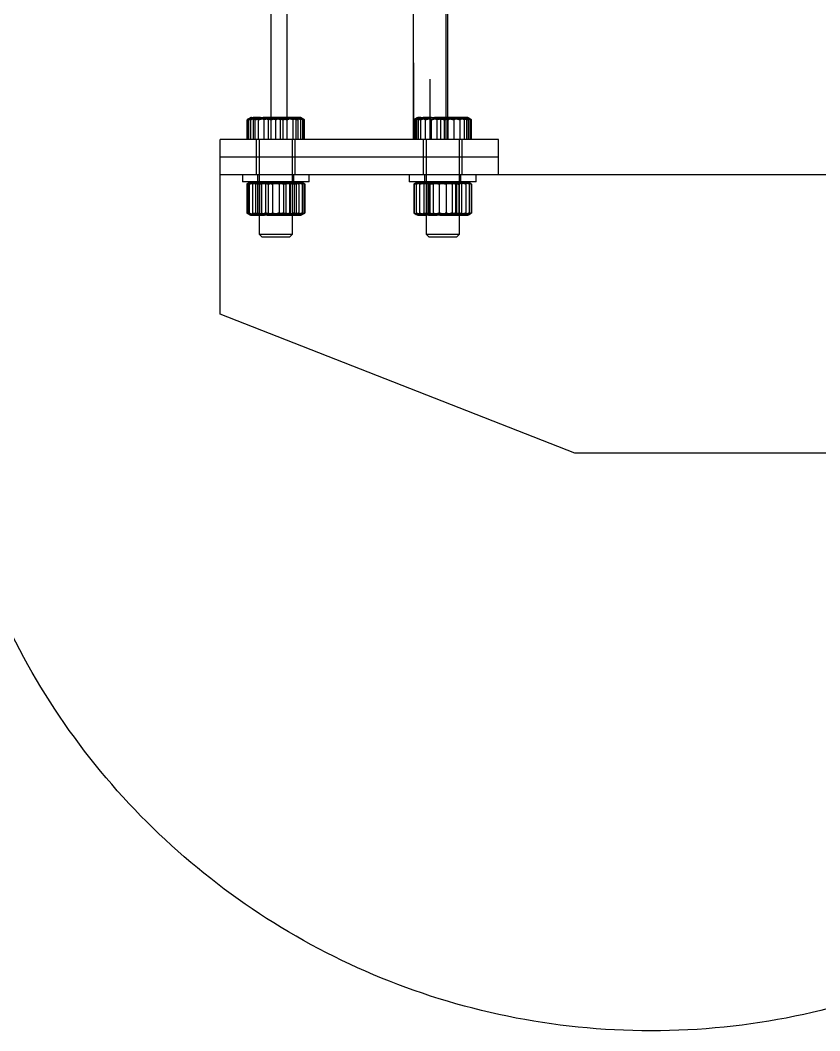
# Model space of a CAD drawing. Header units: metres. Extents: x 0 to 21025, y 0 to 14850.
# Drawn here: x 5629.7 to 5917, y 11378.7 to 11741.9 of the extents above; entities that cross this region are included whole.
import ezdxf

# ---------------------------------------------------------------- set-up
doc = ezdxf.new("R2010")
doc.units = ezdxf.units.M
doc.header["$LTSCALE"] = 25
doc.linetypes.add('HIDDEN2', pattern=[4.7625, 3.175, -1.5875])
doc.linetypes.add('PHANTOM', pattern=[63.5, 31.75, -6.35, 6.35, -6.35, 6.35, -6.35])
for name, color, linetype in [('SL4', 4, 'Continuous'), ('SRE', 2, 'PHANTOM'), ('ST1', 7, 'HIDDEN2')]:
    doc.layers.add(name, color=color, linetype=linetype)

msp = doc.modelspace()

# ---------------------------------------------------------------- linework, layer by layer
at = {"layer": 'SL4'}
for p, q in [((5719.777, 13042.681), (5719.777, 11706.981)), ((5783.277, 13042.681), (5783.277, 11706.981)), ((5711.205, 11699.031), (5711.205, 11706.177)), ((5712.527, 11706.981), (5711.727, 11706.519)), ((5712.527, 11706.981), (5717.027, 11706.981)), ((5712.527, 11699.031), (5712.527, 11706.177)), ((5726.027, 11706.981), (5717.027, 11706.981)), ((5721.527, 11699.031), (5721.527, 11706.177)), ((5730.527, 11706.981), (5726.027, 11706.981)), ((5730.527, 11699.031), (5730.527, 11706.177)), ((5771.709, 11699.031), (5771.709, 11706.177)), ((5772.527, 11706.981), (5772.362, 11706.886)), ((5772.688, 11706.981), (5772.527, 11706.981)), ((5772.688, 11706.981), (5778.576, 11706.981)), ((5773.667, 11699.031), (5773.667, 11706.177)), ((5787.415, 11706.981), (5778.576, 11706.981)), ((5783.485, 11699.031), (5783.485, 11706.177)), ((5790.527, 11706.981), (5787.415, 11706.981)), ((5790.691, 11706.886), (5790.527, 11706.981)), ((5791.345, 11706.177), (5790.686, 11706.837)), ((5791.329, 11706.518), (5790.691, 11706.886)), ((5791.345, 11699.031), (5791.345, 11706.177)), ((5791.844, 11699.031), (5791.844, 11706.177)), ((5701.527, 11692.681), (5701.527, 11699.031)), ((5801.527, 11699.031), (5701.527, 11699.031)), ((5801.527, 11692.681), (5801.527, 11699.031)), ((5701.527, 11686.331), (5701.527, 11692.681)), ((5801.527, 11692.681), (5701.527, 11692.681)), ((5801.527, 11686.331), (5801.527, 11692.681)), ((5701.527, 11636.331), (5701.527, 11686.331)), ((5801.527, 11686.331), (5701.527, 11686.331)), ((5709.527, 11686.331), (5709.527, 11683.831)), ((5733.527, 11683.831), (5733.527, 11686.331)), ((5769.527, 11686.331), (5769.527, 11683.831)), ((5793.527, 11683.831), (5793.527, 11686.331)), ((5928.978, 11686.331), (5801.527, 11686.331)), ((5733.527, 11683.831), (5709.527, 11683.831)), ((5712.527, 11683.831), (5711.134, 11683.027)), ((5711.134, 11683.027), (5711.134, 11672.635)), ((5716.331, 11683.027), (5716.331, 11672.635)), ((5726.723, 11683.027), (5726.723, 11672.635)), ((5731.919, 11683.027), (5730.527, 11683.831)), ((5731.919, 11683.027), (5731.919, 11672.635)), ((5769.742, 11683.831), (5769.527, 11683.831)), ((5793.527, 11683.831), (5769.742, 11683.831)), ((5772, 11683.51), (5771.321, 11683.027)), ((5771.321, 11683.027), (5771.321, 11672.635)), ((5772.527, 11683.831), (5771.993, 11683.523)), ((5778.12, 11683.027), (5778.12, 11672.635)), ((5788.326, 11683.027), (5788.326, 11672.635)), ((5791.061, 11683.523), (5790.527, 11683.831)), ((5791.053, 11683.51), (5791.733, 11683.027)), ((5791.733, 11683.027), (5791.733, 11672.635)), ((5711.134, 11672.635), (5712.527, 11671.831)), ((5712.527, 11671.831), (5713.732, 11671.831)), ((5721.527, 11671.831), (5713.732, 11671.831)), ((5715.527, 11671.831), (5715.527, 11664.995)), ((5721.527, 11671.831), (5729.321, 11671.831)), ((5727.527, 11664.995), (5727.527, 11671.831)), ((5729.321, 11671.831), (5730.527, 11671.831)), ((5730.527, 11671.831), (5731.919, 11672.635)), ((5772, 11672.153), (5771.321, 11672.635)), ((5771.993, 11672.139), (5772.527, 11671.831)), ((5772.527, 11671.831), (5774.72, 11671.831)), ((5783.223, 11671.831), (5774.72, 11671.831)), ((5775.527, 11671.831), (5775.527, 11664.995)), ((5783.223, 11671.831), (5790.029, 11671.831)), ((5787.527, 11664.995), (5787.527, 11671.831)), ((5790.029, 11671.831), (5790.527, 11671.831)), ((5790.527, 11671.831), (5791.061, 11672.139)), ((5715.527, 11664.995), (5716.491, 11664.031)), ((5715.527, 11664.995), (5727.527, 11664.995)), ((5716.491, 11664.031), (5726.563, 11664.031)), ((5726.563, 11664.031), (5727.527, 11664.995)), ((5775.527, 11664.995), (5776.491, 11664.031)), ((5775.527, 11664.995), (5787.527, 11664.995)), ((5776.491, 11664.031), (5786.563, 11664.031)), ((5786.563, 11664.031), (5787.527, 11664.995)), ((5828.978, 11586.331), (5701.527, 11636.331)), ((5928.978, 11586.331), (5828.978, 11586.331))]:
    msp.add_line(p, q, dxfattribs=at)
for points, knots in [([(5711.205, 11706.177), (5711.336, 11706.273), (5711.767, 11706.587), (5712.215, 11706.679), (5712.527, 11706.744)], [0, 0, 0, 0, 0.30465, 1, 1, 1, 1]), ([(5712.527, 11706.177), (5713.257, 11706.402), (5714.733, 11706.855), (5716.257, 11706.939), (5717.027, 11706.981)], [0, 0, 0, 0, 0.495458, 1, 1, 1, 1]), ([(5712.527, 11706.981), (5712.527, 11706.973), (5712.527, 11706.937), (5712.527, 11706.51), (5712.527, 11706.177)], [0, 0, 0, 0, 0.2203639, 1, 1, 1, 1]), ([(5717.027, 11706.981), (5717.133, 11706.98), (5717.941, 11706.973), (5719.464, 11706.797), (5720.835, 11706.385), (5721.527, 11706.177)], [0, 0, 0, 0, 0.07009, 0.5307844, 1, 1, 1, 1]), ([(5721.527, 11706.177), (5722.257, 11706.402), (5723.733, 11706.855), (5725.257, 11706.939), (5726.027, 11706.981)], [0, 0, 0, 0, 0.495458, 1, 1, 1, 1]), ([(5726.027, 11706.981), (5726.133, 11706.98), (5726.941, 11706.973), (5728.464, 11706.797), (5729.835, 11706.385), (5730.527, 11706.177)], [0, 0, 0, 0, 0.07009, 0.5307844, 1, 1, 1, 1]), ([(5730.527, 11706.177), (5730.527, 11706.51), (5730.527, 11706.937), (5730.527, 11706.973), (5730.527, 11706.981)], [0, 0, 0, 0, 0.7796361, 1, 1, 1, 1]), ([(5771.709, 11706.177), (5771.771, 11706.271), (5772.09, 11706.746), (5772.422, 11706.876), (5772.688, 11706.981)], [0, 0, 0, 0, 0.1963527, 1, 1, 1, 1]), ([(5772.688, 11706.981), (5772.761, 11706.973), (5773.092, 11706.937), (5773.415, 11706.51), (5773.667, 11706.177)], [0, 0, 0, 0, 0.2203639, 1, 1, 1, 1]), ([(5773.667, 11706.177), (5774.464, 11706.402), (5776.073, 11706.855), (5777.737, 11706.939), (5778.576, 11706.981)], [0, 0, 0, 0, 0.495458, 1, 1, 1, 1]), ([(5778.576, 11706.981), (5778.693, 11706.98), (5779.574, 11706.973), (5781.235, 11706.797), (5782.731, 11706.385), (5783.485, 11706.177)], [0, 0, 0, 0, 0.07009003, 0.53078443, 1, 1, 1, 1]), ([(5783.485, 11706.177), (5784.123, 11706.402), (5785.411, 11706.855), (5786.743, 11706.939), (5787.415, 11706.981)], [0, 0, 0, 0, 0.495458, 1, 1, 1, 1]), ([(5787.415, 11706.981), (5787.508, 11706.98), (5788.213, 11706.973), (5789.543, 11706.797), (5790.741, 11706.385), (5791.345, 11706.177)], [0, 0, 0, 0, 0.07009, 0.5307844, 1, 1, 1, 1]), ([(5790.746, 11706.776), (5790.797, 11706.764), (5791.17, 11706.679), (5791.532, 11706.41), (5791.844, 11706.177)], [0, 0, 0, 0, 0.13557047, 1, 1, 1, 1]), ([(5711.134, 11683.027), (5711.556, 11683.252), (5712.408, 11683.705), (5713.288, 11683.789), (5713.732, 11683.831)], [0, 0, 0, 0, 0.495458, 1, 1, 1, 1]), ([(5713.732, 11683.831), (5713.794, 11683.83), (5714.26, 11683.823), (5715.14, 11683.647), (5715.931, 11683.235), (5716.331, 11683.027)], [0, 0, 0, 0, 0.07009, 0.5307844, 1, 1, 1, 1]), ([(5721.527, 11683.831), (5721.054, 11683.819), (5719.295, 11683.775), (5717.583, 11683.343), (5716.331, 11683.027)], [0, 0, 0, 0, 0.2686336, 1, 1, 1, 1]), ([(5726.723, 11683.027), (5726.287, 11683.149), (5724.593, 11683.62), (5722.833, 11683.741), (5721.527, 11683.831)], [0, 0, 0, 0, 0.2575513, 1, 1, 1, 1]), ([(5726.723, 11683.027), (5727.145, 11683.252), (5727.996, 11683.705), (5728.877, 11683.789), (5729.321, 11683.831)], [0, 0, 0, 0, 0.495458, 1, 1, 1, 1]), ([(5729.321, 11683.831), (5729.382, 11683.83), (5729.849, 11683.823), (5730.728, 11683.647), (5731.52, 11683.235), (5731.919, 11683.027)], [0, 0, 0, 0, 0.07009, 0.5307844, 1, 1, 1, 1]), ([(5771.321, 11683.027), (5771.873, 11683.252), (5772.987, 11683.705), (5774.139, 11683.789), (5774.72, 11683.831)], [0, 0, 0, 0, 0.495458, 1, 1, 1, 1]), ([(5774.72, 11683.831), (5774.801, 11683.83), (5775.411, 11683.823), (5776.561, 11683.647), (5777.597, 11683.235), (5778.12, 11683.027)], [0, 0, 0, 0, 0.07009, 0.5307844, 1, 1, 1, 1]), ([(5783.223, 11683.831), (5782.759, 11683.819), (5781.031, 11683.775), (5779.35, 11683.343), (5778.12, 11683.027)], [0, 0, 0, 0, 0.2686336, 1, 1, 1, 1]), ([(5788.326, 11683.027), (5787.897, 11683.149), (5786.234, 11683.62), (5784.506, 11683.741), (5783.223, 11683.831)], [0, 0, 0, 0, 0.2575513, 1, 1, 1, 1]), ([(5788.326, 11683.027), (5788.602, 11683.252), (5789.161, 11683.705), (5789.738, 11683.789), (5790.029, 11683.831)], [0, 0, 0, 0, 0.495458, 1, 1, 1, 1]), ([(5711.134, 11672.635), (5711.556, 11672.41), (5712.408, 11671.957), (5713.288, 11671.873), (5713.732, 11671.831)], [0, 0, 0, 0, 0.495458, 1, 1, 1, 1]), ([(5713.732, 11671.831), (5713.794, 11671.832), (5714.26, 11671.839), (5715.14, 11672.015), (5715.931, 11672.427), (5716.331, 11672.635)], [0, 0, 0, 0, 0.07009, 0.5307844, 1, 1, 1, 1]), ([(5721.527, 11671.831), (5721.054, 11671.843), (5719.295, 11671.888), (5717.583, 11672.319), (5716.331, 11672.635)], [0, 0, 0, 0, 0.2686336, 1, 1, 1, 1]), ([(5726.723, 11672.635), (5726.287, 11672.514), (5724.593, 11672.043), (5722.833, 11671.921), (5721.527, 11671.831)], [0, 0, 0, 0, 0.2575513, 1, 1, 1, 1]), ([(5726.723, 11672.635), (5727.145, 11672.41), (5727.996, 11671.957), (5728.877, 11671.873), (5729.321, 11671.831)], [0, 0, 0, 0, 0.495458, 1, 1, 1, 1]), ([(5729.321, 11671.831), (5729.382, 11671.832), (5729.849, 11671.839), (5730.728, 11672.015), (5731.52, 11672.427), (5731.919, 11672.635)], [0, 0, 0, 0, 0.07009, 0.5307844, 1, 1, 1, 1]), ([(5771.321, 11672.635), (5771.873, 11672.41), (5772.987, 11671.957), (5774.139, 11671.873), (5774.72, 11671.831)], [0, 0, 0, 0, 0.495458, 1, 1, 1, 1]), ([(5774.72, 11671.831), (5774.801, 11671.832), (5775.411, 11671.839), (5776.561, 11672.015), (5777.597, 11672.427), (5778.12, 11672.635)], [0, 0, 0, 0, 0.07009, 0.5307844, 1, 1, 1, 1]), ([(5783.223, 11671.831), (5782.759, 11671.843), (5781.031, 11671.888), (5779.35, 11672.319), (5778.12, 11672.635)], [0, 0, 0, 0, 0.2686336, 1, 1, 1, 1]), ([(5788.326, 11672.635), (5787.897, 11672.514), (5786.234, 11672.043), (5784.506, 11671.921), (5783.223, 11671.831)], [0, 0, 0, 0, 0.2575513, 1, 1, 1, 1]), ([(5788.326, 11672.635), (5788.602, 11672.41), (5789.161, 11671.957), (5789.738, 11671.873), (5790.029, 11671.831)], [0, 0, 0, 0, 0.495458, 1, 1, 1, 1]), ([(5790.029, 11671.831), (5790.07, 11671.832), (5790.375, 11671.839), (5790.952, 11672.015), (5791.471, 11672.427), (5791.733, 11672.635)], [0, 0, 0, 0, 0.07009, 0.5307844, 1, 1, 1, 1])]:
    msp.add_open_spline(points, degree=3, knots=knots, dxfattribs=at)
at = {"layer": 'SRE'}
msp.add_circle((5856.441, 11635.144), 256.394, dxfattribs=at)
at = {"layer": 'ST1'}
for p, q in [((5725.627, 11699.031), (5725.627, 13036.331)), ((5771.077, 13036.331), (5771.077, 11699.031)), ((5776.927, 13030.481), (5776.927, 11699.031)), ((5782.777, 11699.031), (5782.777, 12979.181)), ((5771.077, 11699.031), (5771.077, 12361.331)), ((5711.501, 11699.031), (5711.501, 11706.177)), ((5711.804, 11699.031), (5711.804, 11706.177)), ((5712.527, 11706.744), (5713.261, 11706.981)), ((5713.486, 11699.031), (5713.486, 11706.177)), ((5714.145, 11699.031), (5714.145, 11706.177)), ((5715.318, 11699.031), (5715.318, 11706.177)), ((5717.414, 11699.031), (5717.414, 11706.177)), ((5718.883, 11699.031), (5718.883, 11706.177)), ((5719.777, 11706.981), (5719.777, 11699.031)), ((5719.845, 11699.031), (5719.845, 11706.177)), ((5723.209, 11699.031), (5723.209, 11706.177)), ((5724.171, 11699.031), (5724.171, 11706.177)), ((5725.639, 11699.031), (5725.639, 11706.177)), ((5727.736, 11699.031), (5727.736, 11706.177)), ((5728.909, 11699.031), (5728.909, 11706.177)), ((5729.567, 11699.031), (5729.567, 11706.177)), ((5730.833, 11706.784), (5730.231, 11706.981)), ((5731.327, 11706.519), (5730.527, 11706.981)), ((5731.249, 11699.031), (5731.249, 11706.177)), ((5731.552, 11699.031), (5731.552, 11706.177)), ((5731.848, 11699.031), (5731.848, 11706.177)), ((5771.209, 11699.031), (5771.209, 11706.177)), ((5772.007, 11706.486), (5771.21, 11706.177)), ((5771.21, 11699.031), (5771.21, 11706.177)), ((5772.362, 11706.886), (5771.725, 11706.518)), ((5772.213, 11699.031), (5772.213, 11706.177)), ((5772.877, 11699.031), (5772.877, 11706.177)), ((5775.004, 11706.345), (5775.287, 11706.177)), ((5775.287, 11699.031), (5775.287, 11706.177)), ((5775.291, 11699.031), (5775.291, 11706.177)), ((5777.444, 11699.031), (5777.444, 11706.177)), ((5777.45, 11699.031), (5777.45, 11706.177)), ((5782.608, 11706.981), (5778.8, 11706.49)), ((5779.568, 11699.031), (5779.568, 11706.177)), ((5780.862, 11699.031), (5780.862, 11706.177)), ((5782.098, 11706.843), (5785.604, 11706.177)), ((5782.191, 11699.031), (5782.191, 11706.177)), ((5783.277, 11706.981), (5783.277, 11699.031)), ((5785.604, 11699.031), (5785.604, 11706.177)), ((5785.609, 11699.031), (5785.609, 11706.177)), ((5787.762, 11699.031), (5787.762, 11706.177)), ((5788.049, 11706.345), (5787.767, 11706.177)), ((5787.767, 11699.031), (5787.767, 11706.177)), ((5789.386, 11699.031), (5789.386, 11706.177)), ((5790.176, 11699.031), (5790.176, 11706.177)), ((5790.508, 11706.981), (5790.527, 11706.981)), ((5790.84, 11699.031), (5790.84, 11706.177)), ((5791.844, 11699.031), (5791.844, 11706.177)), ((5714.527, 11699.031), (5714.527, 11692.681)), ((5715.527, 11699.031), (5715.527, 11671.831)), ((5727.527, 11671.831), (5727.527, 11699.031)), ((5728.527, 11692.681), (5728.527, 11699.031)), ((5774.527, 11699.031), (5774.527, 11692.681)), ((5775.527, 11699.031), (5775.527, 11671.831)), ((5787.527, 11671.831), (5787.527, 11699.031)), ((5788.527, 11692.681), (5788.527, 11699.031)), ((5714.527, 11692.681), (5714.527, 11686.331)), ((5728.527, 11686.331), (5728.527, 11692.681)), ((5774.527, 11692.681), (5774.527, 11686.331)), ((5788.527, 11686.331), (5788.527, 11692.681)), ((5715.027, 11686.331), (5715.027, 11683.831)), ((5728.027, 11683.831), (5728.027, 11686.331)), ((5775.027, 11686.331), (5775.027, 11683.831)), ((5788.027, 11683.831), (5788.027, 11686.331)), ((5711.271, 11683.027), (5711.271, 11672.635)), ((5711.476, 11683.027), (5711.476, 11672.635)), ((5711.983, 11683.027), (5711.983, 11672.635)), ((5713.193, 11683.027), (5713.193, 11672.635)), ((5714.212, 11683.027), (5714.212, 11672.635)), ((5714.942, 11683.027), (5714.942, 11672.635)), ((5715.527, 11683.831), (5715.527, 11683.806)), ((5721.527, 11683.806), (5715.527, 11683.806)), ((5715.527, 11683.806), (5716.427, 11683.176)), ((5726.627, 11683.176), (5716.427, 11683.176)), ((5716.427, 11683.176), (5716.427, 11672.461)), ((5717.856, 11683.027), (5717.856, 11672.635)), ((5718.791, 11683.027), (5718.791, 11672.635)), ((5720.316, 11683.027), (5720.316, 11672.635)), ((5727.527, 11683.806), (5721.527, 11683.806)), ((5722.737, 11683.027), (5722.737, 11672.635)), ((5724.262, 11683.027), (5724.262, 11672.635)), ((5725.198, 11683.027), (5725.198, 11672.635)), ((5726.627, 11683.176), (5727.527, 11683.806)), ((5726.627, 11672.461), (5726.627, 11683.176)), ((5727.527, 11683.806), (5727.527, 11683.831)), ((5729.454, 11683.65), (5727.92, 11683.831)), ((5728.111, 11683.027), (5728.111, 11672.635)), ((5728.842, 11683.027), (5728.842, 11672.635)), ((5729.86, 11683.027), (5729.86, 11672.635)), ((5731.577, 11683.027), (5729.954, 11683.556)), ((5731.071, 11683.027), (5731.071, 11672.635)), ((5731.577, 11683.027), (5731.577, 11672.635)), ((5731.782, 11683.027), (5731.782, 11672.635)), ((5771.156, 11683.027), (5771.156, 11672.635)), ((5771.993, 11683.523), (5771.484, 11683.229)), ((5771.967, 11683.027), (5771.967, 11672.635)), ((5771.97, 11683.027), (5771.97, 11672.635)), ((5773.213, 11683.027), (5773.213, 11672.635)), ((5773.45, 11683.087), (5773.216, 11683.027)), ((5773.216, 11683.027), (5773.216, 11672.635)), ((5774.728, 11683.027), (5774.728, 11672.635)), ((5775.527, 11683.831), (5775.527, 11683.806)), ((5782.657, 11683.806), (5775.527, 11683.806)), ((5775.527, 11683.806), (5776.427, 11683.176)), ((5775.766, 11683.027), (5775.766, 11672.635)), ((5786.627, 11683.176), (5776.427, 11683.176)), ((5776.427, 11683.176), (5776.427, 11672.461)), ((5776.916, 11683.027), (5776.916, 11672.635)), ((5778.972, 11683.407), (5780.278, 11683.027)), ((5780.278, 11683.027), (5780.659, 11683.122)), ((5780.278, 11683.027), (5780.278, 11672.635)), ((5780.284, 11683.027), (5780.284, 11672.635)), ((5782.776, 11683.027), (5782.395, 11683.122)), ((5787.527, 11683.806), (5782.657, 11683.806)), ((5782.77, 11683.027), (5782.77, 11672.635)), ((5782.776, 11683.027), (5782.776, 11672.635)), ((5784.934, 11683.027), (5784.934, 11672.635)), ((5786.137, 11683.027), (5786.137, 11672.635)), ((5786.627, 11683.176), (5787.527, 11683.806)), ((5786.627, 11672.461), (5786.627, 11683.176)), ((5787.287, 11683.027), (5787.287, 11672.635)), ((5787.527, 11683.806), (5787.527, 11683.831)), ((5790.321, 11683.635), (5789.017, 11683.831)), ((5789.603, 11683.087), (5789.837, 11683.027)), ((5789.859, 11683.063), (5789.837, 11683.027)), ((5789.837, 11683.027), (5789.837, 11672.635)), ((5789.84, 11683.027), (5789.84, 11672.635)), ((5791.898, 11683.027), (5790.623, 11683.554)), ((5791.569, 11683.229), (5791.061, 11683.523)), ((5791.084, 11683.027), (5791.084, 11672.635)), ((5791.086, 11683.027), (5791.086, 11672.635)), ((5791.898, 11683.027), (5791.898, 11672.635)), ((5716.427, 11672.461), (5715.527, 11671.831)), ((5716.427, 11672.461), (5721.527, 11672.461)), ((5721.527, 11672.461), (5726.627, 11672.461)), ((5727.527, 11671.831), (5726.627, 11672.461)), ((5729.454, 11672.013), (5727.92, 11671.831)), ((5731.577, 11672.635), (5729.954, 11672.107)), ((5771.484, 11672.433), (5771.993, 11672.139)), ((5773.45, 11672.576), (5773.216, 11672.635)), ((5776.427, 11672.461), (5775.527, 11671.831)), ((5776.427, 11672.461), (5782.488, 11672.461)), ((5778.972, 11672.255), (5780.278, 11672.635)), ((5780.278, 11672.635), (5780.659, 11672.54)), ((5782.776, 11672.635), (5782.395, 11672.54)), ((5782.488, 11672.461), (5786.627, 11672.461)), ((5787.527, 11671.831), (5786.627, 11672.461)), ((5790.321, 11672.027), (5789.017, 11671.831)), ((5789.603, 11672.576), (5789.837, 11672.635)), ((5789.859, 11672.6), (5789.837, 11672.635)), ((5791.898, 11672.635), (5790.623, 11672.108)), ((5791.061, 11672.139), (5791.569, 11672.433))]:
    msp.add_line(p, q, dxfattribs=at)
for points, knots in [([(5714.31, 11706.981), (5714.236, 11706.98), (5713.679, 11706.973), (5712.628, 11706.797), (5711.682, 11706.385), (5711.205, 11706.177)], [0, 0, 0, 0, 0.07009, 0.5307844, 1, 1, 1, 1]), ([(5715.192, 11706.981), (5715.104, 11706.98), (5714.442, 11706.973), (5713.193, 11706.797), (5712.068, 11706.385), (5711.501, 11706.177)], [0, 0, 0, 0, 0.07009, 0.5307844, 1, 1, 1, 1]), ([(5711.804, 11706.177), (5712.061, 11706.271), (5713.37, 11706.746), (5714.731, 11706.876), (5715.824, 11706.981)], [0, 0, 0, 0, 0.1963527, 1, 1, 1, 1]), ([(5713.486, 11706.177), (5713.35, 11706.402), (5713.074, 11706.855), (5712.789, 11706.939), (5712.645, 11706.981)], [0, 0, 0, 0, 0.495458, 1, 1, 1, 1]), ([(5712.823, 11706.981), (5712.854, 11706.98), (5713.091, 11706.973), (5713.539, 11706.797), (5713.942, 11706.385), (5714.145, 11706.177)], [0, 0, 0, 0, 0.07009003, 0.53078443, 1, 1, 1, 1]), ([(5713.261, 11706.981), (5713.415, 11706.973), (5714.11, 11706.937), (5714.789, 11706.51), (5715.318, 11706.177)], [0, 0, 0, 0, 0.2203639, 1, 1, 1, 1]), ([(5718.348, 11706.981), (5718.232, 11706.98), (5717.36, 11706.973), (5715.714, 11706.797), (5714.234, 11706.385), (5713.486, 11706.177)], [0, 0, 0, 0, 0.07009, 0.5307844, 1, 1, 1, 1]), ([(5714.145, 11706.177), (5714.465, 11706.271), (5716.097, 11706.746), (5717.794, 11706.876), (5719.158, 11706.981)], [0, 0, 0, 0, 0.1963527, 1, 1, 1, 1]), ([(5717.414, 11706.177), (5716.91, 11706.402), (5715.892, 11706.855), (5714.84, 11706.939), (5714.31, 11706.981)], [0, 0, 0, 0, 0.495458, 1, 1, 1, 1]), ([(5718.883, 11706.177), (5718.283, 11706.402), (5717.073, 11706.855), (5715.823, 11706.939), (5715.192, 11706.981)], [0, 0, 0, 0, 0.49545796, 1, 1, 1, 1]), ([(5715.318, 11706.177), (5716.156, 11706.402), (5717.847, 11706.855), (5719.596, 11706.939), (5720.478, 11706.981)], [0, 0, 0, 0, 0.495458, 1, 1, 1, 1]), ([(5715.824, 11706.981), (5716.124, 11706.973), (5717.484, 11706.937), (5718.811, 11706.51), (5719.845, 11706.177)], [0, 0, 0, 0, 0.2203639, 1, 1, 1, 1]), ([(5722.575, 11706.981), (5722.453, 11706.98), (5721.526, 11706.973), (5719.78, 11706.797), (5718.207, 11706.385), (5717.414, 11706.177)], [0, 0, 0, 0, 0.07009, 0.5307844, 1, 1, 1, 1]), ([(5723.209, 11706.177), (5722.419, 11706.402), (5720.826, 11706.855), (5719.179, 11706.939), (5718.348, 11706.981)], [0, 0, 0, 0, 0.495458, 1, 1, 1, 1]), ([(5723.896, 11706.981), (5722.532, 11706.876), (5720.835, 11706.746), (5719.203, 11706.271), (5718.883, 11706.177)], [0, 0, 0, 0, 0.8036473, 1, 1, 1, 1]), ([(5719.158, 11706.981), (5719.531, 11706.973), (5721.227, 11706.937), (5722.881, 11706.51), (5724.171, 11706.177)], [0, 0, 0, 0, 0.2203639, 1, 1, 1, 1]), ([(5719.845, 11706.177), (5720.634, 11706.402), (5722.227, 11706.855), (5723.875, 11706.939), (5724.706, 11706.981)], [0, 0, 0, 0, 0.495458, 1, 1, 1, 1]), ([(5720.478, 11706.981), (5720.601, 11706.98), (5721.527, 11706.973), (5723.274, 11706.797), (5724.846, 11706.385), (5725.639, 11706.177)], [0, 0, 0, 0, 0.07009, 0.5307844, 1, 1, 1, 1]), ([(5727.736, 11706.177), (5726.898, 11706.402), (5725.206, 11706.855), (5723.457, 11706.939), (5722.575, 11706.981)], [0, 0, 0, 0, 0.495458, 1, 1, 1, 1]), ([(5727.229, 11706.981), (5726.135, 11706.876), (5724.774, 11706.746), (5723.466, 11706.271), (5723.209, 11706.177)], [0, 0, 0, 0, 0.8036473, 1, 1, 1, 1]), ([(5728.909, 11706.177), (5727.619, 11706.51), (5725.965, 11706.937), (5724.269, 11706.973), (5723.896, 11706.981)], [0, 0, 0, 0, 0.7796361, 1, 1, 1, 1]), ([(5724.171, 11706.177), (5724.77, 11706.402), (5725.98, 11706.855), (5727.23, 11706.939), (5727.862, 11706.981)], [0, 0, 0, 0, 0.495458, 1, 1, 1, 1]), ([(5724.706, 11706.981), (5724.821, 11706.98), (5725.694, 11706.973), (5727.339, 11706.797), (5728.82, 11706.385), (5729.567, 11706.177)], [0, 0, 0, 0, 0.07009, 0.5307844, 1, 1, 1, 1]), ([(5725.639, 11706.177), (5726.143, 11706.402), (5727.161, 11706.855), (5728.213, 11706.939), (5728.744, 11706.981)], [0, 0, 0, 0, 0.495458, 1, 1, 1, 1]), ([(5731.249, 11706.177), (5730.215, 11706.51), (5728.889, 11706.937), (5727.529, 11706.973), (5727.229, 11706.981)], [0, 0, 0, 0, 0.77963608, 1, 1, 1, 1]), ([(5729.792, 11706.981), (5729.233, 11706.876), (5728.536, 11706.746), (5727.867, 11706.271), (5727.736, 11706.177)], [0, 0, 0, 0, 0.8036473, 1, 1, 1, 1]), ([(5727.862, 11706.981), (5727.949, 11706.98), (5728.612, 11706.973), (5729.861, 11706.797), (5730.985, 11706.385), (5731.552, 11706.177)], [0, 0, 0, 0, 0.07009, 0.5307844, 1, 1, 1, 1]), ([(5728.744, 11706.981), (5728.817, 11706.98), (5729.375, 11706.973), (5730.425, 11706.797), (5731.371, 11706.385), (5731.848, 11706.177)], [0, 0, 0, 0, 0.07009, 0.5307844, 1, 1, 1, 1]), ([(5730.231, 11706.981), (5730.199, 11706.98), (5729.962, 11706.973), (5729.514, 11706.797), (5729.112, 11706.385), (5728.909, 11706.177)], [0, 0, 0, 0, 0.07009, 0.5307844, 1, 1, 1, 1]), ([(5729.567, 11706.177), (5729.704, 11706.402), (5729.979, 11706.855), (5730.264, 11706.939), (5730.408, 11706.981)], [0, 0, 0, 0, 0.495458, 1, 1, 1, 1]), ([(5731.848, 11706.177), (5731.319, 11706.51), (5730.641, 11706.937), (5729.945, 11706.973), (5729.792, 11706.981)], [0, 0, 0, 0, 0.7796361, 1, 1, 1, 1]), ([(5771.209, 11706.177), (5771.408, 11706.271), (5772.423, 11706.746), (5773.478, 11706.876), (5774.327, 11706.981)], [0, 0, 0, 0, 0.1963527, 1, 1, 1, 1]), ([(5773.25, 11706.981), (5773.202, 11706.98), (5772.835, 11706.973), (5772.145, 11706.797), (5771.523, 11706.385), (5771.209, 11706.177)], [0, 0, 0, 0, 0.07009003, 0.53078443, 1, 1, 1, 1]), ([(5775.638, 11706.981), (5775.545, 11706.98), (5774.84, 11706.973), (5773.51, 11706.797), (5772.313, 11706.385), (5771.709, 11706.177)], [0, 0, 0, 0, 0.07009003, 0.53078443, 1, 1, 1, 1]), ([(5772.213, 11706.177), (5772.267, 11706.402), (5772.376, 11706.855), (5772.488, 11706.939), (5772.545, 11706.981)], [0, 0, 0, 0, 0.495458, 1, 1, 1, 1]), ([(5776.538, 11706.981), (5776.435, 11706.98), (5775.659, 11706.973), (5774.195, 11706.797), (5772.878, 11706.385), (5772.213, 11706.177)], [0, 0, 0, 0, 0.07009, 0.5307844, 1, 1, 1, 1]), ([(5772.545, 11706.981), (5772.553, 11706.98), (5772.613, 11706.973), (5772.725, 11706.797), (5772.826, 11706.385), (5772.877, 11706.177)], [0, 0, 0, 0, 0.07009, 0.5307844, 1, 1, 1, 1]), ([(5772.877, 11706.177), (5773.175, 11706.271), (5774.691, 11706.746), (5776.267, 11706.876), (5777.534, 11706.981)], [0, 0, 0, 0, 0.1963527, 1, 1, 1, 1]), ([(5775.291, 11706.177), (5774.96, 11706.402), (5774.291, 11706.855), (5773.599, 11706.939), (5773.25, 11706.981)], [0, 0, 0, 0, 0.495458, 1, 1, 1, 1]), ([(5774.327, 11706.981), (5774.559, 11706.973), (5775.614, 11706.937), (5776.642, 11706.51), (5777.444, 11706.177)], [0, 0, 0, 0, 0.22036392, 1, 1, 1, 1]), ([(5775.287, 11706.177), (5775.614, 11706.283), (5776.049, 11706.424), (5776.501, 11706.475), (5776.614, 11706.487)], [0, 0, 0, 0, 0.7522163, 1, 1, 1, 1]), ([(5780.45, 11706.981), (5780.328, 11706.98), (5779.402, 11706.973), (5777.656, 11706.797), (5776.084, 11706.385), (5775.291, 11706.177)], [0, 0, 0, 0, 0.07009, 0.5307844, 1, 1, 1, 1]), ([(5777.45, 11706.177), (5776.944, 11706.416), (5776.246, 11706.746), (5775.524, 11706.822), (5775.325, 11706.843)], [0, 0, 0, 0, 0.7238964, 1, 1, 1, 1]), ([(5779.568, 11706.177), (5778.93, 11706.402), (5777.642, 11706.855), (5776.31, 11706.939), (5775.638, 11706.981)], [0, 0, 0, 0, 0.495458, 1, 1, 1, 1]), ([(5780.862, 11706.177), (5780.16, 11706.402), (5778.743, 11706.855), (5777.277, 11706.939), (5776.538, 11706.981)], [0, 0, 0, 0, 0.495458, 1, 1, 1, 1]), ([(5777.444, 11706.177), (5778.282, 11706.402), (5779.973, 11706.855), (5781.721, 11706.939), (5782.603, 11706.981)], [0, 0, 0, 0, 0.495458, 1, 1, 1, 1]), ([(5777.534, 11706.981), (5777.881, 11706.973), (5779.457, 11706.937), (5780.993, 11706.51), (5782.191, 11706.177)], [0, 0, 0, 0, 0.22036392, 1, 1, 1, 1]), ([(5784.477, 11706.981), (5784.361, 11706.98), (5783.48, 11706.973), (5781.818, 11706.797), (5780.323, 11706.385), (5779.568, 11706.177)], [0, 0, 0, 0, 0.07009003, 0.53078443, 1, 1, 1, 1]), ([(5785.609, 11706.177), (5784.771, 11706.402), (5783.08, 11706.855), (5781.332, 11706.939), (5780.45, 11706.981)], [0, 0, 0, 0, 0.49545796, 1, 1, 1, 1]), ([(5785.519, 11706.981), (5784.252, 11706.876), (5782.676, 11706.746), (5781.16, 11706.271), (5780.862, 11706.177)], [0, 0, 0, 0, 0.8036473, 1, 1, 1, 1]), ([(5782.191, 11706.177), (5782.893, 11706.402), (5784.311, 11706.855), (5785.776, 11706.939), (5786.516, 11706.981)], [0, 0, 0, 0, 0.495458, 1, 1, 1, 1]), ([(5782.603, 11706.981), (5782.725, 11706.98), (5783.651, 11706.973), (5785.397, 11706.797), (5786.969, 11706.385), (5787.762, 11706.177)], [0, 0, 0, 0, 0.07009, 0.5307844, 1, 1, 1, 1]), ([(5789.386, 11706.177), (5788.589, 11706.402), (5786.98, 11706.855), (5785.316, 11706.939), (5784.477, 11706.981)], [0, 0, 0, 0, 0.49545796, 1, 1, 1, 1]), ([(5790.176, 11706.177), (5788.978, 11706.51), (5787.442, 11706.937), (5785.867, 11706.973), (5785.519, 11706.981)], [0, 0, 0, 0, 0.7796361, 1, 1, 1, 1]), ([(5788.727, 11706.981), (5787.878, 11706.876), (5786.823, 11706.746), (5785.808, 11706.271), (5785.609, 11706.177)], [0, 0, 0, 0, 0.8036473, 1, 1, 1, 1]), ([(5786.421, 11706.489), (5786.657, 11706.589), (5787.411, 11706.905), (5788.189, 11706.95), (5788.724, 11706.981)], [0, 0, 0, 0, 0.3134898, 1, 1, 1, 1]), ([(5786.516, 11706.981), (5786.618, 11706.98), (5787.394, 11706.973), (5788.858, 11706.797), (5790.176, 11706.385), (5790.84, 11706.177)], [0, 0, 0, 0, 0.07009003, 0.53078443, 1, 1, 1, 1]), ([(5787.762, 11706.177), (5788.094, 11706.402), (5788.763, 11706.855), (5789.454, 11706.939), (5789.803, 11706.981)], [0, 0, 0, 0, 0.49545796, 1, 1, 1, 1]), ([(5791.844, 11706.177), (5791.042, 11706.51), (5790.014, 11706.937), (5788.959, 11706.973), (5788.727, 11706.981)], [0, 0, 0, 0, 0.7796361, 1, 1, 1, 1]), ([(5790.365, 11706.981), (5790.099, 11706.876), (5789.767, 11706.746), (5789.449, 11706.271), (5789.386, 11706.177)], [0, 0, 0, 0, 0.8036473, 1, 1, 1, 1]), ([(5789.803, 11706.981), (5789.852, 11706.981), (5790.167, 11706.976), (5790.481, 11706.868), (5790.746, 11706.776)], [0, 0, 0, 0, 0.15330403, 1, 1, 1, 1]), ([(5790.508, 11706.981), (5790.5, 11706.98), (5790.441, 11706.973), (5790.328, 11706.797), (5790.227, 11706.385), (5790.176, 11706.177)], [0, 0, 0, 0, 0.07009, 0.5307844, 1, 1, 1, 1]), ([(5790.686, 11706.837), (5790.652, 11706.875), (5790.547, 11706.994), (5790.439, 11706.986), (5790.365, 11706.981)], [0, 0, 0, 0, 0.32071057, 1, 1, 1, 1]), ([(5790.84, 11706.177), (5790.786, 11706.402), (5790.678, 11706.855), (5790.565, 11706.939), (5790.508, 11706.981)], [0, 0, 0, 0, 0.495458, 1, 1, 1, 1]), ([(5714.564, 11683.831), (5714.264, 11683.819), (5713.15, 11683.775), (5712.065, 11683.343), (5711.271, 11683.027)], [0, 0, 0, 0, 0.2686336, 1, 1, 1, 1]), ([(5711.476, 11683.027), (5712.07, 11683.252), (5713.269, 11683.705), (5714.508, 11683.789), (5715.134, 11683.831)], [0, 0, 0, 0, 0.495458, 1, 1, 1, 1]), ([(5711.907, 11683.439), (5711.994, 11683.5), (5712.387, 11683.773), (5712.792, 11683.806), (5713.107, 11683.831)], [0, 0, 0, 0, 0.22369983, 1, 1, 1, 1]), ([(5711.983, 11683.027), (5712.659, 11683.252), (5714.025, 11683.705), (5715.437, 11683.789), (5716.15, 11683.831)], [0, 0, 0, 0, 0.495458, 1, 1, 1, 1]), ([(5712.588, 11683.831), (5712.574, 11683.83), (5712.465, 11683.823), (5712.26, 11683.647), (5712.076, 11683.235), (5711.983, 11683.027)], [0, 0, 0, 0, 0.07009, 0.5307844, 1, 1, 1, 1]), ([(5713.193, 11683.027), (5713.095, 11683.252), (5712.896, 11683.705), (5712.691, 11683.789), (5712.588, 11683.831)], [0, 0, 0, 0, 0.495458, 1, 1, 1, 1]), ([(5714.212, 11683.027), (5714.097, 11683.149), (5713.651, 11683.62), (5713.188, 11683.741), (5712.844, 11683.831)], [0, 0, 0, 0, 0.2575513, 1, 1, 1, 1]), ([(5713.107, 11683.831), (5713.15, 11683.83), (5713.48, 11683.823), (5714.101, 11683.647), (5714.66, 11683.235), (5714.942, 11683.027)], [0, 0, 0, 0, 0.07009003, 0.53078443, 1, 1, 1, 1]), ([(5717.965, 11683.831), (5717.531, 11683.819), (5715.916, 11683.775), (5714.343, 11683.343), (5713.193, 11683.027)], [0, 0, 0, 0, 0.2686336, 1, 1, 1, 1]), ([(5719.237, 11683.831), (5719.118, 11683.83), (5718.216, 11683.823), (5716.515, 11683.647), (5714.984, 11683.235), (5714.212, 11683.027)], [0, 0, 0, 0, 0.07009, 0.5307844, 1, 1, 1, 1]), ([(5717.856, 11683.027), (5717.579, 11683.149), (5716.506, 11683.62), (5715.391, 11683.741), (5714.564, 11683.831)], [0, 0, 0, 0, 0.2575513, 1, 1, 1, 1]), ([(5714.942, 11683.027), (5715.775, 11683.252), (5717.456, 11683.705), (5719.193, 11683.789), (5720.07, 11683.831)], [0, 0, 0, 0, 0.495458, 1, 1, 1, 1]), ([(5715.134, 11683.831), (5715.22, 11683.83), (5715.877, 11683.823), (5717.115, 11683.647), (5718.229, 11683.235), (5718.791, 11683.027)], [0, 0, 0, 0, 0.07009, 0.5307844, 1, 1, 1, 1]), ([(5716.15, 11683.831), (5716.248, 11683.83), (5716.996, 11683.823), (5718.406, 11683.647), (5719.676, 11683.235), (5720.316, 11683.027)], [0, 0, 0, 0, 0.07009003, 0.53078443, 1, 1, 1, 1]), ([(5722.983, 11683.831), (5722.862, 11683.83), (5721.941, 11683.823), (5720.206, 11683.647), (5718.644, 11683.235), (5717.856, 11683.027)], [0, 0, 0, 0, 0.07009, 0.5307844, 1, 1, 1, 1]), ([(5722.737, 11683.027), (5722.336, 11683.149), (5720.781, 11683.62), (5719.165, 11683.741), (5717.965, 11683.831)], [0, 0, 0, 0, 0.2575513, 1, 1, 1, 1]), ([(5718.791, 11683.027), (5719.607, 11683.252), (5721.254, 11683.705), (5722.957, 11683.789), (5723.816, 11683.831)], [0, 0, 0, 0, 0.495458, 1, 1, 1, 1]), ([(5724.262, 11683.027), (5723.446, 11683.252), (5721.799, 11683.705), (5720.096, 11683.789), (5719.237, 11683.831)], [0, 0, 0, 0, 0.495458, 1, 1, 1, 1]), ([(5720.07, 11683.831), (5720.191, 11683.83), (5721.112, 11683.823), (5722.847, 11683.647), (5724.409, 11683.235), (5725.198, 11683.027)], [0, 0, 0, 0, 0.07009, 0.5307844, 1, 1, 1, 1]), ([(5725.088, 11683.831), (5724.654, 11683.819), (5723.039, 11683.775), (5721.466, 11683.343), (5720.316, 11683.027)], [0, 0, 0, 0, 0.2686336, 1, 1, 1, 1]), ([(5726.904, 11683.831), (5726.805, 11683.83), (5726.057, 11683.823), (5724.647, 11683.647), (5723.378, 11683.235), (5722.737, 11683.027)], [0, 0, 0, 0, 0.07009, 0.5307844, 1, 1, 1, 1]), ([(5728.111, 11683.027), (5727.278, 11683.252), (5725.597, 11683.705), (5723.86, 11683.789), (5722.983, 11683.831)], [0, 0, 0, 0, 0.495458, 1, 1, 1, 1]), ([(5723.816, 11683.831), (5723.935, 11683.83), (5724.837, 11683.823), (5726.538, 11683.647), (5728.069, 11683.235), (5728.842, 11683.027)], [0, 0, 0, 0, 0.07009, 0.5307844, 1, 1, 1, 1]), ([(5727.92, 11683.831), (5727.833, 11683.83), (5727.176, 11683.823), (5725.939, 11683.647), (5724.824, 11683.235), (5724.262, 11683.027)], [0, 0, 0, 0, 0.07009, 0.5307844, 1, 1, 1, 1]), ([(5729.86, 11683.027), (5729.46, 11683.149), (5727.904, 11683.62), (5726.288, 11683.741), (5725.088, 11683.831)], [0, 0, 0, 0, 0.2575513, 1, 1, 1, 1]), ([(5728.49, 11683.831), (5728.19, 11683.819), (5727.076, 11683.775), (5725.991, 11683.343), (5725.198, 11683.027)], [0, 0, 0, 0, 0.2686336, 1, 1, 1, 1]), ([(5731.071, 11683.027), (5730.394, 11683.252), (5729.028, 11683.705), (5727.616, 11683.789), (5726.904, 11683.831)], [0, 0, 0, 0, 0.495458, 1, 1, 1, 1]), ([(5729.946, 11683.831), (5729.903, 11683.83), (5729.573, 11683.823), (5728.952, 11683.647), (5728.393, 11683.235), (5728.111, 11683.027)], [0, 0, 0, 0, 0.07009, 0.5307844, 1, 1, 1, 1]), ([(5731.782, 11683.027), (5731.506, 11683.149), (5730.432, 11683.62), (5729.318, 11683.741), (5728.49, 11683.831)], [0, 0, 0, 0, 0.2575513, 1, 1, 1, 1]), ([(5730.209, 11683.831), (5730.085, 11683.819), (5729.622, 11683.775), (5729.171, 11683.343), (5728.842, 11683.027)], [0, 0, 0, 0, 0.2686336, 1, 1, 1, 1]), ([(5729.86, 11683.027), (5729.959, 11683.252), (5730.157, 11683.705), (5730.362, 11683.789), (5730.465, 11683.831)], [0, 0, 0, 0, 0.495458, 1, 1, 1, 1]), ([(5731.147, 11683.439), (5731.059, 11683.5), (5730.667, 11683.773), (5730.261, 11683.806), (5729.946, 11683.831)], [0, 0, 0, 0, 0.2236998, 1, 1, 1, 1]), ([(5730.465, 11683.831), (5730.48, 11683.83), (5730.588, 11683.823), (5730.793, 11683.647), (5730.978, 11683.235), (5731.071, 11683.027)], [0, 0, 0, 0, 0.07009003, 0.53078443, 1, 1, 1, 1]), ([(5771.156, 11683.027), (5771.623, 11683.252), (5772.568, 11683.705), (5773.544, 11683.789), (5774.036, 11683.831)], [0, 0, 0, 0, 0.49545796, 1, 1, 1, 1]), ([(5773.461, 11683.831), (5773.251, 11683.819), (5772.471, 11683.775), (5771.711, 11683.343), (5771.156, 11683.027)], [0, 0, 0, 0, 0.2686336, 1, 1, 1, 1]), ([(5771.967, 11683.027), (5772.64, 11683.269), (5773.51, 11683.582), (5774.41, 11683.657), (5774.614, 11683.674)], [0, 0, 0, 0, 0.7731065, 1, 1, 1, 1]), ([(5776.127, 11683.831), (5775.749, 11683.819), (5774.342, 11683.775), (5772.972, 11683.343), (5771.97, 11683.027)], [0, 0, 0, 0, 0.2686336, 1, 1, 1, 1]), ([(5772.591, 11683.831), (5772.606, 11683.83), (5772.718, 11683.823), (5772.928, 11683.647), (5773.117, 11683.235), (5773.213, 11683.027)], [0, 0, 0, 0, 0.07009, 0.5307844, 1, 1, 1, 1]), ([(5773.216, 11683.027), (5773.164, 11683.165), (5773.098, 11683.338), (5773.03, 11683.398), (5773.016, 11683.411)], [0, 0, 0, 0, 0.79057915, 1, 1, 1, 1]), ([(5774.728, 11683.027), (5774.451, 11683.252), (5773.892, 11683.705), (5773.315, 11683.789), (5773.024, 11683.831)], [0, 0, 0, 0, 0.495458, 1, 1, 1, 1]), ([(5773.213, 11683.027), (5773.989, 11683.252), (5775.555, 11683.705), (5777.174, 11683.789), (5777.991, 11683.831)], [0, 0, 0, 0, 0.495458, 1, 1, 1, 1]), ([(5775.766, 11683.027), (5775.572, 11683.149), (5774.821, 11683.62), (5774.04, 11683.741), (5773.461, 11683.831)], [0, 0, 0, 0, 0.2575513, 1, 1, 1, 1]), ([(5774.036, 11683.831), (5774.104, 11683.83), (5774.621, 11683.823), (5775.596, 11683.647), (5776.474, 11683.235), (5776.916, 11683.027)], [0, 0, 0, 0, 0.07009, 0.5307844, 1, 1, 1, 1]), ([(5779.831, 11683.831), (5779.367, 11683.819), (5777.639, 11683.775), (5775.957, 11683.343), (5774.728, 11683.027)], [0, 0, 0, 0, 0.2686336, 1, 1, 1, 1]), ([(5780.951, 11683.831), (5780.829, 11683.83), (5779.898, 11683.823), (5778.143, 11683.647), (5776.563, 11683.235), (5775.766, 11683.027)], [0, 0, 0, 0, 0.07009, 0.5307844, 1, 1, 1, 1]), ([(5780.284, 11683.027), (5779.935, 11683.149), (5778.58, 11683.62), (5777.172, 11683.741), (5776.127, 11683.831)], [0, 0, 0, 0, 0.2575513, 1, 1, 1, 1]), ([(5776.916, 11683.027), (5777.758, 11683.252), (5779.458, 11683.705), (5781.215, 11683.789), (5782.102, 11683.831)], [0, 0, 0, 0, 0.495458, 1, 1, 1, 1]), ([(5777.991, 11683.831), (5778.105, 11683.83), (5778.962, 11683.823), (5780.58, 11683.647), (5782.035, 11683.235), (5782.77, 11683.027)], [0, 0, 0, 0, 0.07009, 0.5307844, 1, 1, 1, 1]), ([(5784.934, 11683.027), (5784.505, 11683.149), (5782.842, 11683.62), (5781.114, 11683.741), (5779.831, 11683.831)], [0, 0, 0, 0, 0.2575513, 1, 1, 1, 1]), ([(5785.062, 11683.831), (5784.949, 11683.83), (5784.091, 11683.823), (5782.474, 11683.647), (5781.018, 11683.235), (5780.284, 11683.027)], [0, 0, 0, 0, 0.07009, 0.5307844, 1, 1, 1, 1]), ([(5786.137, 11683.027), (5785.295, 11683.252), (5783.595, 11683.705), (5781.838, 11683.789), (5780.951, 11683.831)], [0, 0, 0, 0, 0.495458, 1, 1, 1, 1]), ([(5782.102, 11683.831), (5782.225, 11683.83), (5783.156, 11683.823), (5784.911, 11683.647), (5786.49, 11683.235), (5787.287, 11683.027)], [0, 0, 0, 0, 0.07009, 0.5307844, 1, 1, 1, 1]), ([(5786.927, 11683.831), (5786.549, 11683.819), (5785.142, 11683.775), (5783.772, 11683.343), (5782.77, 11683.027)], [0, 0, 0, 0, 0.2686336, 1, 1, 1, 1]), ([(5788.333, 11683.831), (5788.253, 11683.83), (5787.642, 11683.823), (5786.492, 11683.647), (5785.456, 11683.235), (5784.934, 11683.027)], [0, 0, 0, 0, 0.07009, 0.5307844, 1, 1, 1, 1]), ([(5789.84, 11683.027), (5789.064, 11683.252), (5787.498, 11683.705), (5785.879, 11683.789), (5785.062, 11683.831)], [0, 0, 0, 0, 0.49545796, 1, 1, 1, 1]), ([(5789.017, 11683.831), (5788.949, 11683.83), (5788.432, 11683.823), (5787.457, 11683.647), (5786.58, 11683.235), (5786.137, 11683.027)], [0, 0, 0, 0, 0.07009, 0.5307844, 1, 1, 1, 1]), ([(5791.084, 11683.027), (5790.735, 11683.149), (5789.38, 11683.62), (5787.972, 11683.741), (5786.927, 11683.831)], [0, 0, 0, 0, 0.25755135, 1, 1, 1, 1]), ([(5789.748, 11683.411), (5789.516, 11683.483), (5788.595, 11683.768), (5787.643, 11683.804), (5786.931, 11683.831)], [0, 0, 0, 0, 0.2517642, 1, 1, 1, 1]), ([(5789.593, 11683.831), (5789.383, 11683.819), (5788.603, 11683.775), (5787.843, 11683.343), (5787.287, 11683.027)], [0, 0, 0, 0, 0.26863361, 1, 1, 1, 1]), ([(5791.733, 11683.027), (5791.181, 11683.252), (5790.066, 11683.705), (5788.914, 11683.789), (5788.333, 11683.831)], [0, 0, 0, 0, 0.495458, 1, 1, 1, 1]), ([(5791.898, 11683.027), (5791.704, 11683.149), (5790.953, 11683.62), (5790.172, 11683.741), (5789.593, 11683.831)], [0, 0, 0, 0, 0.25755135, 1, 1, 1, 1]), ([(5790.462, 11683.831), (5790.447, 11683.83), (5790.336, 11683.823), (5790.125, 11683.647), (5789.936, 11683.235), (5789.84, 11683.027)], [0, 0, 0, 0, 0.07009, 0.5307844, 1, 1, 1, 1]), ([(5714.564, 11671.831), (5714.264, 11671.843), (5713.15, 11671.888), (5712.065, 11672.319), (5711.271, 11672.635)], [0, 0, 0, 0, 0.2686336, 1, 1, 1, 1]), ([(5711.476, 11672.635), (5712.07, 11672.41), (5713.269, 11671.957), (5714.508, 11671.873), (5715.134, 11671.831)], [0, 0, 0, 0, 0.495458, 1, 1, 1, 1]), ([(5711.907, 11672.223), (5711.994, 11672.162), (5712.387, 11671.889), (5712.792, 11671.856), (5713.107, 11671.831)], [0, 0, 0, 0, 0.2236998, 1, 1, 1, 1]), ([(5711.983, 11672.635), (5712.659, 11672.41), (5714.025, 11671.957), (5715.437, 11671.873), (5716.15, 11671.831)], [0, 0, 0, 0, 0.495458, 1, 1, 1, 1]), ([(5712.588, 11671.831), (5712.574, 11671.832), (5712.465, 11671.839), (5712.26, 11672.015), (5712.076, 11672.427), (5711.983, 11672.635)], [0, 0, 0, 0, 0.07009, 0.5307844, 1, 1, 1, 1]), ([(5713.193, 11672.635), (5713.095, 11672.41), (5712.896, 11671.957), (5712.691, 11671.873), (5712.588, 11671.831)], [0, 0, 0, 0, 0.495458, 1, 1, 1, 1]), ([(5714.212, 11672.635), (5714.097, 11672.514), (5713.651, 11672.043), (5713.188, 11671.921), (5712.844, 11671.831)], [0, 0, 0, 0, 0.2575513, 1, 1, 1, 1]), ([(5713.107, 11671.831), (5713.15, 11671.832), (5713.48, 11671.839), (5714.101, 11672.015), (5714.66, 11672.427), (5714.942, 11672.635)], [0, 0, 0, 0, 0.07009003, 0.53078443, 1, 1, 1, 1]), ([(5717.965, 11671.831), (5717.531, 11671.843), (5715.916, 11671.888), (5714.343, 11672.319), (5713.193, 11672.635)], [0, 0, 0, 0, 0.2686336, 1, 1, 1, 1]), ([(5719.237, 11671.831), (5719.118, 11671.832), (5718.216, 11671.839), (5716.515, 11672.015), (5714.984, 11672.427), (5714.212, 11672.635)], [0, 0, 0, 0, 0.07009, 0.5307844, 1, 1, 1, 1]), ([(5717.856, 11672.635), (5717.579, 11672.514), (5716.506, 11672.043), (5715.391, 11671.921), (5714.564, 11671.831)], [0, 0, 0, 0, 0.2575513, 1, 1, 1, 1]), ([(5714.942, 11672.635), (5715.775, 11672.41), (5717.456, 11671.957), (5719.193, 11671.873), (5720.07, 11671.831)], [0, 0, 0, 0, 0.495458, 1, 1, 1, 1]), ([(5715.134, 11671.831), (5715.22, 11671.832), (5715.877, 11671.839), (5717.115, 11672.015), (5718.229, 11672.427), (5718.791, 11672.635)], [0, 0, 0, 0, 0.07009, 0.5307844, 1, 1, 1, 1]), ([(5716.15, 11671.831), (5716.248, 11671.832), (5716.996, 11671.839), (5718.406, 11672.015), (5719.676, 11672.427), (5720.316, 11672.635)], [0, 0, 0, 0, 0.07009, 0.5307844, 1, 1, 1, 1]), ([(5722.983, 11671.831), (5722.862, 11671.832), (5721.941, 11671.839), (5720.206, 11672.015), (5718.644, 11672.427), (5717.856, 11672.635)], [0, 0, 0, 0, 0.07009, 0.5307844, 1, 1, 1, 1]), ([(5722.737, 11672.635), (5722.336, 11672.514), (5720.781, 11672.043), (5719.165, 11671.921), (5717.965, 11671.831)], [0, 0, 0, 0, 0.2575513, 1, 1, 1, 1]), ([(5718.791, 11672.635), (5719.607, 11672.41), (5721.254, 11671.957), (5722.957, 11671.873), (5723.816, 11671.831)], [0, 0, 0, 0, 0.495458, 1, 1, 1, 1]), ([(5724.262, 11672.635), (5723.446, 11672.41), (5721.799, 11671.957), (5720.096, 11671.873), (5719.237, 11671.831)], [0, 0, 0, 0, 0.495458, 1, 1, 1, 1]), ([(5720.07, 11671.831), (5720.191, 11671.832), (5721.112, 11671.839), (5722.847, 11672.015), (5724.409, 11672.427), (5725.198, 11672.635)], [0, 0, 0, 0, 0.07009, 0.5307844, 1, 1, 1, 1]), ([(5725.088, 11671.831), (5724.654, 11671.843), (5723.039, 11671.888), (5721.466, 11672.319), (5720.316, 11672.635)], [0, 0, 0, 0, 0.2686336, 1, 1, 1, 1]), ([(5726.904, 11671.831), (5726.805, 11671.832), (5726.057, 11671.839), (5724.647, 11672.015), (5723.378, 11672.427), (5722.737, 11672.635)], [0, 0, 0, 0, 0.07009, 0.5307844, 1, 1, 1, 1]), ([(5728.111, 11672.635), (5727.278, 11672.41), (5725.597, 11671.957), (5723.86, 11671.873), (5722.983, 11671.831)], [0, 0, 0, 0, 0.49545796, 1, 1, 1, 1]), ([(5723.816, 11671.831), (5723.935, 11671.832), (5724.837, 11671.839), (5726.538, 11672.015), (5728.069, 11672.427), (5728.842, 11672.635)], [0, 0, 0, 0, 0.07009, 0.5307844, 1, 1, 1, 1]), ([(5727.92, 11671.831), (5727.833, 11671.832), (5727.176, 11671.839), (5725.939, 11672.015), (5724.824, 11672.427), (5724.262, 11672.635)], [0, 0, 0, 0, 0.07009, 0.5307844, 1, 1, 1, 1]), ([(5729.86, 11672.635), (5729.46, 11672.514), (5727.904, 11672.043), (5726.288, 11671.921), (5725.088, 11671.831)], [0, 0, 0, 0, 0.2575513, 1, 1, 1, 1]), ([(5728.49, 11671.831), (5728.19, 11671.843), (5727.076, 11671.888), (5725.991, 11672.319), (5725.198, 11672.635)], [0, 0, 0, 0, 0.2686336, 1, 1, 1, 1]), ([(5731.071, 11672.635), (5730.394, 11672.41), (5729.028, 11671.957), (5727.616, 11671.873), (5726.904, 11671.831)], [0, 0, 0, 0, 0.495458, 1, 1, 1, 1]), ([(5729.946, 11671.831), (5729.903, 11671.832), (5729.573, 11671.839), (5728.952, 11672.015), (5728.393, 11672.427), (5728.111, 11672.635)], [0, 0, 0, 0, 0.07009003, 0.53078443, 1, 1, 1, 1]), ([(5731.782, 11672.635), (5731.506, 11672.514), (5730.432, 11672.043), (5729.318, 11671.921), (5728.49, 11671.831)], [0, 0, 0, 0, 0.2575513, 1, 1, 1, 1]), ([(5730.209, 11671.831), (5730.085, 11671.843), (5729.622, 11671.888), (5729.171, 11672.319), (5728.842, 11672.635)], [0, 0, 0, 0, 0.2686336, 1, 1, 1, 1]), ([(5729.86, 11672.635), (5729.959, 11672.41), (5730.157, 11671.957), (5730.362, 11671.873), (5730.465, 11671.831)], [0, 0, 0, 0, 0.495458, 1, 1, 1, 1]), ([(5731.147, 11672.223), (5731.059, 11672.162), (5730.667, 11671.889), (5730.261, 11671.856), (5729.946, 11671.831)], [0, 0, 0, 0, 0.2236998, 1, 1, 1, 1]), ([(5730.465, 11671.831), (5730.48, 11671.832), (5730.588, 11671.839), (5730.793, 11672.015), (5730.978, 11672.427), (5731.071, 11672.635)], [0, 0, 0, 0, 0.07009003, 0.53078443, 1, 1, 1, 1]), ([(5771.156, 11672.635), (5771.623, 11672.41), (5772.568, 11671.957), (5773.544, 11671.873), (5774.036, 11671.831)], [0, 0, 0, 0, 0.495458, 1, 1, 1, 1]), ([(5773.461, 11671.831), (5773.251, 11671.843), (5772.471, 11671.888), (5771.711, 11672.319), (5771.156, 11672.635)], [0, 0, 0, 0, 0.2686336, 1, 1, 1, 1]), ([(5771.967, 11672.635), (5772.64, 11672.393), (5773.51, 11672.081), (5774.41, 11672.005), (5774.614, 11671.988)], [0, 0, 0, 0, 0.7731065, 1, 1, 1, 1]), ([(5776.127, 11671.831), (5775.749, 11671.843), (5774.342, 11671.888), (5772.972, 11672.319), (5771.97, 11672.635)], [0, 0, 0, 0, 0.2686336, 1, 1, 1, 1]), ([(5773.024, 11671.831), (5772.984, 11671.832), (5772.678, 11671.841), (5772.332, 11671.91), (5772.037, 11672.126), (5772, 11672.153)], [0, 0, 0, 0, 0.11756499, 0.89030728, 1, 1, 1, 1]), ([(5772.591, 11671.831), (5772.606, 11671.832), (5772.718, 11671.839), (5772.928, 11672.015), (5773.117, 11672.427), (5773.213, 11672.635)], [0, 0, 0, 0, 0.07009, 0.5307844, 1, 1, 1, 1]), ([(5773.216, 11672.635), (5773.164, 11672.498), (5773.098, 11672.324), (5773.03, 11672.264), (5773.016, 11672.252)], [0, 0, 0, 0, 0.7905792, 1, 1, 1, 1]), ([(5774.728, 11672.635), (5774.451, 11672.41), (5773.892, 11671.957), (5773.315, 11671.873), (5773.024, 11671.831)], [0, 0, 0, 0, 0.495458, 1, 1, 1, 1]), ([(5773.213, 11672.635), (5773.989, 11672.41), (5775.555, 11671.957), (5777.174, 11671.873), (5777.991, 11671.831)], [0, 0, 0, 0, 0.495458, 1, 1, 1, 1]), ([(5775.766, 11672.635), (5775.572, 11672.514), (5774.821, 11672.043), (5774.04, 11671.921), (5773.461, 11671.831)], [0, 0, 0, 0, 0.2575513, 1, 1, 1, 1]), ([(5774.036, 11671.831), (5774.104, 11671.832), (5774.621, 11671.839), (5775.596, 11672.015), (5776.474, 11672.427), (5776.916, 11672.635)], [0, 0, 0, 0, 0.07009, 0.5307844, 1, 1, 1, 1]), ([(5779.831, 11671.831), (5779.367, 11671.843), (5777.639, 11671.888), (5775.957, 11672.319), (5774.728, 11672.635)], [0, 0, 0, 0, 0.2686336, 1, 1, 1, 1]), ([(5780.951, 11671.831), (5780.829, 11671.832), (5779.898, 11671.839), (5778.143, 11672.015), (5776.563, 11672.427), (5775.766, 11672.635)], [0, 0, 0, 0, 0.07009, 0.5307844, 1, 1, 1, 1]), ([(5780.284, 11672.635), (5779.935, 11672.514), (5778.58, 11672.043), (5777.172, 11671.921), (5776.127, 11671.831)], [0, 0, 0, 0, 0.2575513, 1, 1, 1, 1]), ([(5776.916, 11672.635), (5777.758, 11672.41), (5779.458, 11671.957), (5781.215, 11671.873), (5782.102, 11671.831)], [0, 0, 0, 0, 0.495458, 1, 1, 1, 1]), ([(5777.991, 11671.831), (5778.105, 11671.832), (5778.962, 11671.839), (5780.58, 11672.015), (5782.035, 11672.427), (5782.77, 11672.635)], [0, 0, 0, 0, 0.07009, 0.5307844, 1, 1, 1, 1]), ([(5784.934, 11672.635), (5784.505, 11672.514), (5782.842, 11672.043), (5781.114, 11671.921), (5779.831, 11671.831)], [0, 0, 0, 0, 0.2575513, 1, 1, 1, 1]), ([(5785.062, 11671.831), (5784.949, 11671.832), (5784.091, 11671.839), (5782.474, 11672.015), (5781.018, 11672.427), (5780.284, 11672.635)], [0, 0, 0, 0, 0.07009, 0.5307844, 1, 1, 1, 1]), ([(5786.137, 11672.635), (5785.295, 11672.41), (5783.595, 11671.957), (5781.838, 11671.873), (5780.951, 11671.831)], [0, 0, 0, 0, 0.495458, 1, 1, 1, 1]), ([(5782.102, 11671.831), (5782.225, 11671.832), (5783.156, 11671.839), (5784.911, 11672.015), (5786.49, 11672.427), (5787.287, 11672.635)], [0, 0, 0, 0, 0.07009, 0.5307844, 1, 1, 1, 1]), ([(5786.927, 11671.831), (5786.549, 11671.843), (5785.142, 11671.888), (5783.772, 11672.319), (5782.77, 11672.635)], [0, 0, 0, 0, 0.2686336, 1, 1, 1, 1]), ([(5788.333, 11671.831), (5788.253, 11671.832), (5787.642, 11671.839), (5786.492, 11672.015), (5785.456, 11672.427), (5784.934, 11672.635)], [0, 0, 0, 0, 0.07009, 0.5307844, 1, 1, 1, 1]), ([(5789.84, 11672.635), (5789.064, 11672.41), (5787.498, 11671.957), (5785.879, 11671.873), (5785.062, 11671.831)], [0, 0, 0, 0, 0.49545796, 1, 1, 1, 1]), ([(5789.017, 11671.831), (5788.949, 11671.832), (5788.432, 11671.839), (5787.457, 11672.015), (5786.58, 11672.427), (5786.137, 11672.635)], [0, 0, 0, 0, 0.07009, 0.5307844, 1, 1, 1, 1]), ([(5791.084, 11672.635), (5790.735, 11672.514), (5789.38, 11672.043), (5787.972, 11671.921), (5786.927, 11671.831)], [0, 0, 0, 0, 0.25755135, 1, 1, 1, 1]), ([(5789.748, 11672.252), (5789.516, 11672.18), (5788.595, 11671.894), (5787.643, 11671.858), (5786.931, 11671.831)], [0, 0, 0, 0, 0.2517642, 1, 1, 1, 1]), ([(5789.593, 11671.831), (5789.383, 11671.843), (5788.603, 11671.888), (5787.843, 11672.319), (5787.287, 11672.635)], [0, 0, 0, 0, 0.2686336, 1, 1, 1, 1]), ([(5791.733, 11672.635), (5791.181, 11672.41), (5790.066, 11671.957), (5788.914, 11671.873), (5788.333, 11671.831)], [0, 0, 0, 0, 0.495458, 1, 1, 1, 1]), ([(5791.898, 11672.635), (5791.704, 11672.514), (5790.953, 11672.043), (5790.172, 11671.921), (5789.593, 11671.831)], [0, 0, 0, 0, 0.25755135, 1, 1, 1, 1]), ([(5790.462, 11671.831), (5790.447, 11671.832), (5790.336, 11671.839), (5790.125, 11672.015), (5789.936, 11672.427), (5789.84, 11672.635)], [0, 0, 0, 0, 0.07009, 0.5307844, 1, 1, 1, 1])]:
    msp.add_open_spline(points, degree=3, knots=knots, dxfattribs=at)

doc.saveas('drawing.dxf')
